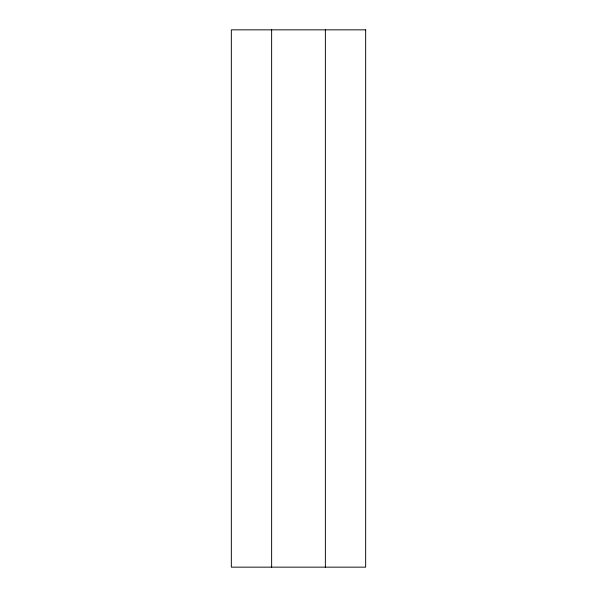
<?xml version="1.0" encoding="UTF-8"?>
<svg xmlns="http://www.w3.org/2000/svg" width="597" height="597" viewBox="0 0 597 597"><rect width="100%" height="100%" fill="white"/><g stroke="black" fill="none" stroke-linecap="round" stroke-linejoin="round"><path stroke-width="0.9" d="M325.365 29.85L325.365 567.15M271.635 29.85L271.635 567.15M365.662 29.85L231.337 29.85L231.337 567.15L365.662 567.15L365.662 29.85"/></g></svg>
